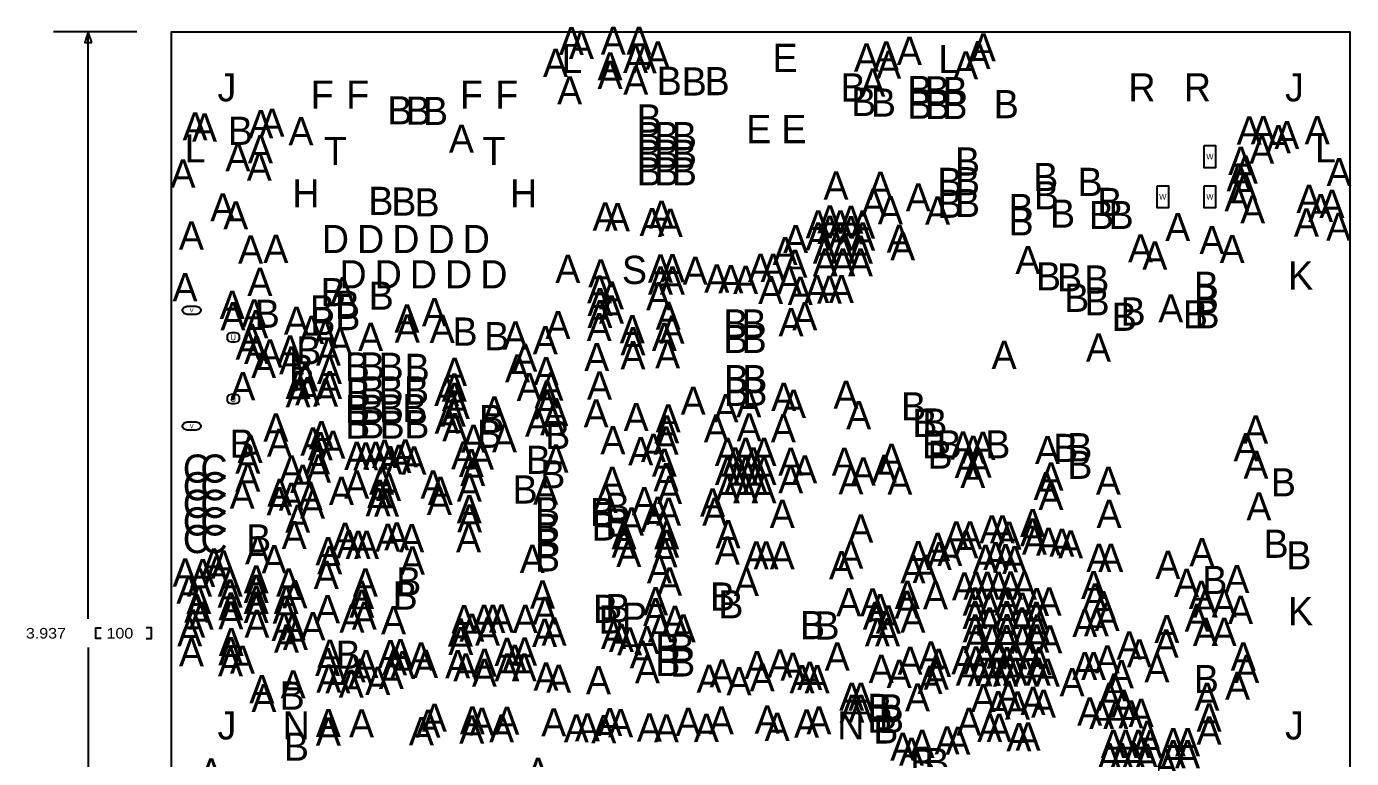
# Model space of a CAD drawing. Extents: x -467 to 397, y -239 to 349.
# Drawn here: x -18.4 to 77.1, y 32.4 to 85.2 of the extents above; entities that cross this region are included whole.
import ezdxf
from ezdxf.enums import TextEntityAlignment as Align

# ---------------------------------------------------------------- set-up
doc = ezdxf.new("R2010")
doc.units = 0
doc.layers.add('FAB', color=9, linetype='CONTINUOUS')

# ---------------------------------------------------------------- blocks, each defined once
blk = doc.blocks.new('FIGURE_OBLONG')
blk.add_lwpolyline([(-0.5, -0.125), (-0.5, 0.125), (-0.416, 0.375), (-0.25, 0.5), (0.25, 0.5), (0.416, 0.375), (0.5, 0.125), (0.5, -0.125), (0.416, -0.375), (0.25, -0.5), (-0.25, -0.5), (-0.416, -0.375)], close=True)
blk = doc.blocks.new('FIGURE_SQUARE')
blk.add_lwpolyline([(-0.5, -0.5), (-0.5, 0.5), (0.5, 0.5), (0.5, -0.5)], close=True)

msp = doc.modelspace()

# ---------------------------------------------------------------- linework, layer by layer
at = {"layer": 'FAB'}
for points in [[(-10.487406, 84.836), (-16.495522, 84.836)], [(-13.7414, 84.074), (-13.9954, 84.836), (-14.2494, 84.074), (-13.7414, 84.074)], [(-13.9954, 42.5069), (-13.9954, 84.836)], [(-13.0556, 41.0972), (-13.4366, 41.0972), (-13.4366, 41.8592), (-13.0556, 41.8592)], [(-9.8044, 41.0972), (-9.4234, 41.0972), (-9.4234, 41.8592), (-9.8044, 41.8592)], [(-13.9954, 40.4495), (-13.9954, -15.164054)]]:
    msp.add_lwpolyline(points, dxfattribs=at)
msp.add_lwpolyline([(-7.987284, -15.164054), (-7.987284, 84.836), (77.0128, 84.836), (77.0128, -15.164054)], close=True, dxfattribs=at)

# ---------------------------------------------------------------- block references
for name, p, xscale, yscale, rotation in [('FIGURE_SQUARE', (66.912744, 75.835764), 1.6002, 0.8128, 270), ('FIGURE_SQUARE', (63.5127, 72.935846), 1.6002, 0.8128, 270), ('FIGURE_SQUARE', (66.912744, 72.935846), 1.6002, 0.8128, 270), ('FIGURE_OBLONG', (-3.533394, 62.81166), 0.700024, 0.849884, 270), ('FIGURE_OBLONG', (-3.533394, 58.36158), 0.700024, 0.849884, 270), ('FIGURE_OBLONG', (-6.533388, 56.411622), 1.299972, 0.599948, 180)]:
    msp.add_blockref(name, p, dxfattribs=dict(at, xscale=xscale, yscale=yscale, rotation=rotation))
at = {"layer": 'FAB', "xscale": 1.299972, "yscale": 0.599948}
msp.add_blockref('FIGURE_OBLONG', (-6.533388, 64.761618), dxfattribs=at)

# ---------------------------------------------------------------- texts
at = {"layer": 'FAB'}
for s, height, p in [('A', 2.032, (20.8534, 84.1756)), ('A', 2.032, (23.876, 84.201508)), ('A', 2.032, (25.729692, 84.201508)), ('A', 2.032, (21.57857, 83.8962)), ('A', 2.032, (27.089354, 83.121754)), ('A', 2.032, (43.561, 83.1342)), ('A', 2.032, (45.2374, 83.4644)), ('A', 2.032, (50.1904, 83.1596)), ('A', 2.032, (50.5714, 83.7184)), ('A', 2.032, (19.7104, 82.6008)), ('L', 2.032, (20.895818, 82.8802)), ('A', 2.032, (23.6474, 82.3468)), ('A', 2.032, (25.480772, 82.875628)), ('A', 2.032, (26.1112, 82.8548)), ('E', 2.032, (36.2712, 82.9564)), ('A', 2.032, (42.1386, 82.9818)), ('A', 2.032, (43.749214, 82.463386)), ('L', 2.032, (48.073818, 82.8802)), ('A', 2.032, (49.29886, 82.423)), ('A', 2.032, (23.6474, 81.7372)), ('A', 2.032, (25.5016, 81.3308)), ('B', 2.032, (27.9146, 81.3054)), ('B', 2.032, (29.718, 81.2546)), ('B', 2.032, (31.369, 81.28)), ('A', 2.032, (42.595292, 81.177892)), ('J', 2.032, (-3.987292, 80.836008)), ('F', 2.032, (2.885186, 80.30591)), ('F', 2.032, (5.440172, 80.30591)), ('F', 2.032, (13.650214, 80.30591)), ('F', 2.032, (16.19504, 80.30591)), ('A', 2.032, (20.730718, 80.6196)), ('B', 2.032, (41.177718, 80.826864)), ('B', 2.032, (45.9994, 80.645)), ('B', 2.032, (47.244, 80.6196)), ('B', 2.032, (48.5394, 80.5688)), ('R', 2.032, (62.012576, 80.835754)), ('R', 2.032, (66.012822, 80.835754)), ('J', 2.032, (73.012554, 80.836008)), ('B', 2.032, (41.939718, 79.785464)), ('B', 2.032, (43.362118, 79.734664)), ('B', 2.032, (45.978318, 79.582264)), ('B', 2.032, (47.273718, 79.556864)), ('B', 2.032, (48.518318, 79.556864)), ('B', 2.032, (52.226718, 79.620364)), ('B', 2.032, (8.487918, 79.175864)), ('B', 2.032, (9.808718, 79.150464)), ('B', 2.032, (11.053318, 79.125064)), ('B', 2.032, (26.4668, 78.5876)), ('A', 2.032, (-6.28904, 78.01864)), ('A', 2.032, (-5.605272, 77.935328)), ('B', 2.032, (-3.0226, 77.6986)), ('A', 2.032, (-1.5494, 78.181708)), ('A', 2.032, (-0.7366, 78.2828)), ('A', 2.032, (1.350264, 77.6732)), ('E', 2.032, (34.370264, 77.821282)), ('E', 2.032, (36.910264, 77.821282)), ('A', 2.032, (69.7484, 77.724)), ('A', 2.032, (70.7644, 77.7494)), ('A', 2.032, (72.4662, 77.3938)), ('A', 2.032, (74.6506, 77.7494)), ('L', 2.032, (-6.282182, 76.432664)), ('A', 2.032, (12.924536, 77.135736)), ('B', 2.032, (26.4668, 77.3176)), ('B', 2.032, (27.7368, 77.3176)), ('B', 2.032, (29.0068, 77.3176)), ('A', 2.032, (71.852028, 77.093572)), ('L', 2.032, (75.251818, 76.432664)), ('A', 2.032, (-3.2004, 75.79741)), ('A', 2.032, (-1.5748, 76.3778)), ('T', 2.032, (3.835146, 76.245974)), ('T', 2.032, (15.265146, 76.245974)), ('B', 2.032, (26.4668, 76.0476)), ('B', 2.032, (27.7368, 76.0476)), ('B', 2.032, (29.0068, 76.0476)), ('B', 2.032, (49.4284, 75.4888)), ('A', 2.032, (69.138292, 75.5396)), ('A', 2.032, (70.655942, 76.334112)), ('A', 2.032, (-7.1628, 74.6252)), ('A', 2.032, (-1.65481, 75.11161)), ('B', 2.032, (26.4668, 74.7776)), ('B', 2.032, (27.7368, 74.7776)), ('B', 2.032, (29.0068, 74.7776)), ('W', 0.4064, (66.912744, 75.835764)), ('A', 2.032, (69.469, 74.9046)), ('A', 2.032, (76.2254, 74.7268)), ('A', 2.032, (39.944294, 73.752202)), ('A', 2.032, (43.1419, 73.736708)), ('B', 2.032, (48.1584, 74.0156)), ('B', 2.032, (49.4284, 74.0664)), ('B', 2.032, (55.0672, 74.3712)), ('B', 2.032, (58.2676, 74.0156)), ('A', 2.032, (69.0118, 74.3458)), ('A', 2.032, (69.4182, 73.7108)), ('H', 2.032, (1.701546, 73.195942)), ('B', 2.032, (7.116318, 72.648064)), ('B', 2.032, (8.767318, 72.597264)), ('H', 2.032, (17.405096, 73.195942)), ('A', 2.032, (45.8724, 72.898)), ('B', 2.032, (55.118, 73.0504)), ('A', 2.032, (68.8594, 72.898)), ('A', 2.032, (74.055732, 72.7964)), ('A', 2.032, (-4.2926, 72.1868)), ('B', 2.032, (10.443718, 72.546464)), ('A', 2.032, (27.3558, 71.6534)), ('A', 2.032, (42.6466, 72.517)), ('A', 2.032, (43.8658, 71.984108)), ('A', 2.032, (47.2694, 71.9582)), ('B', 2.032, (48.1584, 72.4408)), ('B', 2.032, (49.4284, 72.4916)), ('B', 2.032, (53.2892, 72.136)), ('B', 2.032, (56.2864, 71.7296)), ('B', 2.032, (59.084718, 71.632064)), ('B', 2.032, (59.694318, 72.571864)), ('B', 2.032, (60.507118, 71.632064)), ('W', 0.4064, (63.5127, 72.935846)), ('W', 0.4064, (66.912744, 72.935846)), ('A', 2.032, (70.0024, 72.033892)), ('A', 2.032, (74.9046, 72.136)), ('A', 2.032, (75.7174, 72.4408)), ('A', 2.032, (-3.3528, 71.6026)), ('A', 2.032, (23.2918, 71.5264)), ('A', 2.032, (24.1808, 71.4756)), ('A', 2.032, (26.67, 71.12)), ('A', 2.032, (27.9908, 71.0692)), ('A', 2.032, (38.65372, 70.959472)), ('A', 2.032, (39.497, 71.31812)), ('A', 2.032, (40.259, 70.951852)), ('A', 2.032, (41.021, 71.29272)), ('A', 2.032, (41.86936, 70.946772)), ('B', 2.032, (53.2892, 71.1708)), ('A', 2.032, (64.5922, 70.764654)), ('A', 2.032, (73.87336, 71.0946)), ('A', 2.032, (76.2, 70.7898)), ('A', 2.032, (-6.5532, 70.1548)), ('D', 2.032, (3.835146, 69.895974)), ('D', 2.032, (6.375146, 69.895974)), ('D', 2.032, (8.915146, 69.895974)), ('D', 2.032, (11.455146, 69.895974)), ('D', 2.032, (13.995146, 69.895974)), ('A', 2.032, (37.0332, 69.896736)), ('A', 2.032, (38.65372, 70.095872)), ('A', 2.032, (39.497, 70.5612)), ('A', 2.032, (40.259, 70.088252)), ('A', 2.032, (41.021, 70.5358)), ('A', 2.032, (41.86936, 70.083172)), ('A', 2.032, (44.5008, 69.926708)), ('A', 2.032, (67.056, 69.8246)), ('A', 2.032, (-2.281682, 69.143118)), ('A', 2.032, (-0.460756, 69.193156)), ('A', 2.032, (36.2712, 69.0372)), ('A', 2.032, (39.168578, 69.12991)), ('A', 2.032, (40.438578, 69.12991)), ('A', 2.032, (41.708578, 69.12991)), ('A', 2.032, (44.7548, 69.366892)), ('A', 2.032, (61.906658, 69.221858)), ('A', 2.032, (68.518786, 69.174614)), ('A', 2.032, (34.4932, 67.818)), ('A', 2.032, (35.4076, 67.818)), ('A', 2.032, (36.9824, 68.1228)), ('A', 2.032, (39.168578, 68.21551)), ('A', 2.032, (40.438578, 68.21551)), ('A', 2.032, (41.708578, 68.21551)), ('A', 2.032, (53.7845, 68.3895)), ('A', 2.032, (62.9412, 68.707)), ('D', 2.032, (5.105146, 67.355974)), ('D', 2.032, (7.645146, 67.355974)), ('D', 2.032, (10.185146, 67.355974)), ('D', 2.032, (12.725146, 67.355974)), ('D', 2.032, (15.265146, 67.355974)), ('A', 2.032, (20.5994, 67.7418)), ('A', 2.032, (22.974554, 67.423792)), ('S', 2.032, (25.404318, 67.672966)), ('A', 2.032, (27.2796, 67.7672)), ('A', 2.032, (27.2796, 66.9036)), ('A', 2.032, (28.1432, 67.7926)), ('A', 2.032, (28.1432, 66.9036)), ('A', 2.032, (29.788104, 67.6148)), ('A', 2.032, (31.3436, 67.056)), ('A', 2.032, (32.3596, 67.0052)), ('A', 2.032, (33.4264, 66.9544)), ('A', 2.032, (36.576, 66.929)), ('B', 2.032, (55.2704, 67.2084)), ('B', 2.032, (56.7944, 67.1322)), ('B', 2.032, (58.7502, 66.9798)), ('K', 2.032, (73.45426, 67.272916)), ('A', 2.032, (-7.0104, 66.421)), ('A', 2.032, (-1.610614, 66.812414)), ('B', 2.032, (3.683, 66.0654)), ('A', 2.032, (4.3688, 66.1416)), ('A', 2.032, (22.8854, 66.2686)), ('A', 2.032, (35.2298, 66.2178)), ('A', 2.032, (37.3634, 66.167)), ('A', 2.032, (38.5572, 66.294)), ('A', 2.032, (39.4716, 66.2432)), ('A', 2.032, (40.3352, 66.294)), ('B', 2.032, (66.653918, 66.526664)), ('A', 2.032, (-3.612642, 65.151)), ('B', 2.032, (4.703318, 65.155064)), ('B', 2.032, (7.141718, 65.815464)), ('A', 2.032, (22.915118, 65.358264)), ('A', 2.032, (23.749, 65.8368)), ('A', 2.032, (27.14879, 65.772792)), ('B', 2.032, (57.3024, 65.659)), ('B', 2.032, (58.7756, 65.405)), ('B', 2.032, (66.653918, 65.586864)), ('A', 2.032, (-3.556, 64.3382)), ('A', 2.032, (-2.027682, 64.5414)), ('B', 2.032, (-1.077722, 64.509904)), ('A', 2.032, (1.01981, 64.012064)), ('B', 2.032, (2.899918, 64.824864)), ('B', 2.032, (2.925318, 63.986664)), ('B', 2.032, (4.728718, 64.342264)), ('A', 2.032, (8.995918, 64.164464)), ('A', 2.032, (10.977118, 64.621664)), ('A', 2.032, (22.915118, 64.494664)), ('A', 2.032, (23.749, 64.8208)), ('A', 2.032, (27.8384, 64.367664)), ('A', 2.032, (37.6936, 64.3382)), ('B', 2.032, (60.735718, 64.291464)), ('B', 2.032, (61.370718, 64.672464)), ('A', 2.032, (64.092582, 64.897)), ('B', 2.032, (65.866518, 64.469264)), ('B', 2.032, (66.704718, 64.469264)), ('V', 0.299974, (-6.533388, 64.761618)), ('A', 2.032, (-1.900682, 63.758064)), ('A', 2.032, (2.113026, 63.351664)), ('A', 2.032, (3.103118, 63.021464)), ('A', 2.032, (9.021318, 63.453264)), ('A', 2.032, (11.535918, 63.427356)), ('B', 2.032, (13.182854, 63.224664)), ('A', 2.032, (19.8882, 63.7032)), ('A', 2.032, (22.86, 63.5508)), ('A', 2.032, (25.2476, 63.3984)), ('A', 2.032, (28.118054, 63.372746)), ('B', 2.032, (32.7152, 63.808864)), ('B', 2.032, (34.036, 63.808864)), ('A', 2.032, (36.703, 63.906908)), ('A', 2.032, (-2.45999, 62.227206)), ('A', 2.032, (-2.2098, 62.783212)), ('A', 2.032, (4.169918, 62.488064)), ('A', 2.032, (6.374384, 62.843664)), ('B', 2.032, (15.472918, 62.894464)), ('A', 2.032, (16.8148, 62.9412)), ('A', 2.032, (18.9738, 62.611)), ('A', 2.032, (25.2984, 62.5348)), ('A', 2.032, (27.559, 62.8396)), ('B', 2.032, (32.7152, 62.691264)), ('B', 2.032, (34.036, 62.691264)), ('A', 2.032, (58.8772, 62.0776)), ('U', 0.424942, (-3.533394, 62.81166)), ('A', 2.032, (-1.855724, 61.8998)), ('A', 2.032, (-0.889, 61.6458)), ('A', 2.032, (0.563118, 61.929264)), ('A', 2.032, (0.671322, 61.152532)), ('B', 2.032, (1.913382, 61.8744)), ('A', 2.032, (3.331718, 61.776864)), ('A', 2.032, (17.5006, 61.341)), ('A', 2.032, (22.686518, 61.391546)), ('A', 2.032, (25.2984, 61.5188)), ('A', 2.032, (27.8003, 61.5823)), ('A', 2.032, (52.07, 61.5442)), ('A', 2.032, (-1.337818, 60.8838)), ('B', 2.032, (1.394206, 60.547504)), ('A', 2.032, (3.407918, 60.456064)), ('B', 2.032, (5.414518, 60.710064)), ('B', 2.032, (6.506718, 60.710064)), ('B', 2.032, (7.852918, 60.684664)), ('B', 2.032, (9.732518, 60.608464)), ('A', 2.032, (12.424918, 60.329064)), ('A', 2.032, (16.9672, 60.579)), ('A', 2.032, (19.029172, 60.380372)), ('A', 2.032, (-2.8448, 59.286648)), ('A', 2.032, (1.140714, 59.381136)), ('A', 2.032, (1.677162, 59.922664)), ('A', 2.032, (3.419856, 59.377326)), ('A', 2.032, (12.40917, 59.195716)), ('A', 2.032, (17.809718, 59.2328)), ('A', 2.032, (19.384518, 59.262264)), ('A', 2.032, (22.8854, 59.338464)), ('B', 2.032, (32.766, 59.795664)), ('B', 2.032, (34.0868, 59.795664)), ('A', 2.032, (1.140714, 58.771536)), ('A', 2.032, (1.8288, 58.928)), ('A', 2.032, (3.129026, 58.830464)), ('B', 2.032, (5.484368, 58.783982)), ('B', 2.032, (6.50494, 58.9915)), ('B', 2.032, (7.852918, 58.982864)), ('B', 2.032, (9.681718, 58.982864)), ('A', 2.032, (11.862054, 58.8772)), ('A', 2.032, (12.424918, 58.525664)), ('A', 2.032, (19.092418, 58.697368)), ('A', 2.032, (29.6418, 58.2422)), ('B', 2.032, (32.766, 58.881264)), ('B', 2.032, (34.0868, 58.881264)), ('A', 2.032, (36.1696, 58.5216)), ('A', 2.032, (40.661336, 58.674)), ('U', 0.424942, (-3.533394, 58.36158)), ('B', 2.032, (5.433568, 57.640982)), ('B', 2.032, (6.449568, 57.666382)), ('B', 2.032, (7.878318, 57.687464)), ('B', 2.032, (9.5504, 57.712864)), ('A', 2.032, (12.343384, 57.37733)), ('A', 2.032, (12.62634, 57.9501)), ('A', 2.032, (15.295118, 57.535064)), ('A', 2.032, (19.105118, 57.916064)), ('A', 2.032, (19.7358, 57.4294)), ('A', 2.032, (22.63775, 57.3278)), ('A', 2.032, (32.004, 57.7088)), ('A', 2.032, (33.65246, 58.06694)), ('A', 2.032, (36.8808, 58.0136)), ('B', 2.032, (45.5422, 57.8358)), ('B', 2.032, (5.439918, 56.519064)), ('B', 2.032, (6.455918, 56.544464)), ('B', 2.032, (7.929118, 56.519064)), ('B', 2.032, (9.707118, 56.544464)), ('A', 2.032, (11.888978, 56.877204)), ('A', 2.032, (12.446, 56.3372)), ('B', 2.032, (15.091918, 56.925464)), ('A', 2.032, (18.415, 56.6674)), ('A', 2.032, (19.5072, 56.769)), ('A', 2.032, (25.527, 57.069736)), ('A', 2.032, (27.8384, 56.9722)), ('A', 2.032, (41.5798, 57.2008)), ('B', 2.032, (46.355, 56.642)), ('B', 2.032, (47.0662, 56.6674)), ('V', 0.299974, (-6.533388, 56.411622)), ('A', 2.032, (-0.461518, 56.307228)), ('A', 2.032, (2.824226, 55.756556)), ('A', 2.032, (13.7922, 55.50281)), ('B', 2.032, (14.939518, 55.858664)), ('A', 2.032, (16.031718, 55.527956)), ('B', 2.032, (19.86915, 55.772812)), ('A', 2.032, (23.8506, 55.3974)), ('A', 2.032, (27.686, 55.372762)), ('A', 2.032, (27.7368, 56.172862)), ('A', 2.032, (31.307532, 56.250332)), ('A', 2.032, (33.676336, 56.3245)), ('A', 2.032, (36.1442, 56.261)), ('A', 2.032, (70.214998, 56.168544)), ('B', 2.032, (-2.8956, 55.147464)), ('A', 2.032, (-2.318766, 54.776116)), ('A', 2.032, (-0.2032, 55.2196)), ('A', 2.032, (2.2098, 55.2958)), ('A', 2.032, (2.7432, 54.9656)), ('A', 2.032, (3.6576, 55.0672)), ('A', 2.032, (8.874252, 54.45125)), ('A', 2.032, (25.8572, 54.61)), ('A', 2.032, (26.7716, 54.8386)), ('A', 2.032, (32.1056, 54.5592)), ('A', 2.032, (33.4264, 54.5592)), ('A', 2.032, (34.7472, 54.5592)), ('B', 2.032, (47.0408, 55.0926)), ('B', 2.032, (48.1076, 55.0926)), ('A', 2.032, (49.10328, 55.00878)), ('A', 2.032, (49.8348, 54.7116)), ('A', 2.032, (50.5333, 54.99354)), ('B', 2.032, (51.6128, 55.0926)), ('A', 2.032, (55.1942, 54.6862)), ('B', 2.032, (56.515, 54.8386)), ('B', 2.032, (57.531, 54.8894)), ('A', 2.032, (69.5198, 54.898544)), ('A', 2.032, (-2.484374, 54.0004)), ('A', 2.032, (2.544318, 53.953664)), ('A', 2.032, (5.374386, 54.273196)), ('A', 2.032, (6.024118, 54.233064)), ('A', 2.032, (6.735318, 54.284372)), ('A', 2.032, (7.374382, 54.410864)), ('A', 2.032, (7.777226, 53.953156)), ('A', 2.032, (8.410702, 54.05501)), ('A', 2.032, (9.503918, 53.928264)), ('A', 2.032, (13.081508, 54.305454)), ('A', 2.032, (13.6398, 53.7464)), ('A', 2.032, (14.3764, 54.2798)), ('B', 2.032, (18.470118, 53.979064)), ('A', 2.032, (19.742658, 54.0766)), ('A', 2.032, (27.559, 53.772816)), ('A', 2.032, (32.66694, 53.85308)), ('A', 2.032, (33.98774, 53.85308)), ('A', 2.032, (36.6776, 53.848)), ('A', 2.032, (40.5384, 53.848)), ('A', 2.032, (43.942, 54.1274)), ('B', 2.032, (47.4472, 54.356)), ('A', 2.032, (49.403, 53.6956)), ('A', 2.032, (50.2666, 53.721)), ('B', 2.032, (57.531, 53.6194)), ('A', 2.032, (70.235318, 53.628544)), ('C', 2.032, (-6.194044, 53.348382)), ('C', 2.032, (-4.924044, 53.348382)), ('A', 2.032, (-2.484374, 52.708556)), ('A', 2.032, (0.660654, 53.2892)), ('A', 2.032, (1.4732, 52.6034)), ('A', 2.032, (2.618994, 53.348382)), ('A', 2.032, (13.7414, 53.1114)), ('B', 2.032, (19.511518, 52.937664)), ('A', 2.032, (27.686, 52.7304)), ('A', 2.032, (32.1056, 53.1876)), ('A', 2.032, (32.78632, 52.52974)), ('A', 2.032, (33.4264, 53.1876)), ('A', 2.032, (34.10712, 52.52974)), ('A', 2.032, (34.7472, 53.1876)), ('A', 2.032, (36.6776, 52.578)), ('A', 2.032, (37.6936, 53.2892)), ('A', 2.032, (41.91, 53.1368)), ('A', 2.032, (43.434, 53.34)), ('A', 2.032, (49.8094, 52.959)), ('A', 2.032, (55.4482, 52.7812)), ('C', 2.032, (-6.194044, 52.078382)), ('C', 2.032, (-4.924044, 52.078382)), ('A', 2.032, (-0.1778, 51.6128)), ('A', 2.032, (4.267454, 51.749452)), ('A', 2.032, (5.367782, 52.201064)), ('A', 2.032, (7.167118, 52.480464)), ('A', 2.032, (7.675626, 52.023772)), ('A', 2.032, (10.875518, 52.201572)), ('A', 2.032, (11.4046, 51.7398)), ('A', 2.032, (13.49375, 51.98745)), ('B', 2.032, (17.517618, 51.8414)), ('A', 2.032, (19.003518, 51.77282)), ('A', 2.032, (23.7998, 52.4764)), ('A', 2.032, (27.94, 51.816)), ('A', 2.032, (32.1056, 51.8668)), ('A', 2.032, (33.4264, 51.8668)), ('A', 2.032, (34.7472, 51.8668)), ('A', 2.032, (41.021, 52.5018)), ('A', 2.032, (44.5516, 52.4764)), ('A', 2.032, (55.0926, 52.0954)), ('A', 2.032, (59.5884, 52.4764)), ('B', 2.032, (72.211438, 52.358544)), ('C', 2.032, (-6.194044, 50.808382)), ('C', 2.032, (-4.924044, 50.808382)), ('A', 2.032, (-2.891282, 51.464464)), ('A', 2.032, (-0.224282, 51.0032)), ('A', 2.032, (0.651256, 51.320954)), ('A', 2.032, (2.006854, 51.3842)), ('A', 2.032, (2.18821, 50.752756)), ('A', 2.032, (6.913118, 50.931064)), ('A', 2.032, (7.032752, 51.52898)), ('A', 2.032, (7.529068, 50.905664)), ('A', 2.032, (11.3284, 51.0286)), ('A', 2.032, (23.2918, 51.1556)), ('B', 2.032, (24.1808, 50.5968)), ('A', 2.032, (26.1112, 51.0032)), ('A', 2.032, (31.0388, 50.9016)), ('A', 2.032, (55.4482, 51.3842)), ('A', 2.032, (70.445376, 50.6222)), ('A', 2.032, (1.1176, 49.7332)), ('A', 2.032, (13.4874, 50.419)), ('A', 2.032, (13.517118, 49.7586)), ('B', 2.032, (19.130518, 50.270664)), ('B', 2.032, (23.092918, 50.219864)), ('A', 2.032, (26.748486, 49.784762)), ('A', 2.032, (27.080718, 50.296064)), ('A', 2.032, (27.868118, 50.245264)), ('A', 2.032, (31.1912, 50.237136)), ('A', 2.032, (36.068, 50.0888)), ('A', 2.032, (59.6392, 50.0888)), ('C', 2.032, (-6.194044, 49.538382)), ('C', 2.032, (-4.924044, 49.538382)), ('B', 2.032, (19.130518, 49.076864)), ('B', 2.032, (23.2156, 49.1744)), ('B', 2.032, (24.2062, 49.4538)), ('A', 2.032, (25.192482, 49.53)), ('A', 2.032, (41.7322, 49.022)), ('A', 2.032, (51.181, 48.966628)), ('A', 2.032, (51.943, 48.966628)), ('A', 2.032, (54.120288, 48.753268)), ('A', 2.032, (54.122828, 49.4284)), ('C', 2.032, (-6.194044, 48.268382)), ('C', 2.032, (-4.924044, 48.268382)), ('B', 2.032, (-1.7018, 48.3108)), ('A', 2.032, (0.8636, 48.5648)), ('A', 2.032, (4.526788, 48.443134)), ('A', 2.032, (4.797552, 47.89678)), ('A', 2.032, (5.472938, 47.84852)), ('A', 2.032, (6.082538, 47.84852)), ('A', 2.032, (7.611618, 48.365664)), ('A', 2.032, (8.259318, 48.467264)), ('A', 2.032, (9.338818, 48.337978)), ('A', 2.032, (13.440918, 48.3362)), ('B', 2.032, (19.155918, 47.984664)), ('A', 2.032, (24.649938, 48.543464)), ('A', 2.032, (24.649938, 47.933864)), ('A', 2.032, (27.733498, 48.543464)), ('A', 2.032, (27.733498, 47.933864)), ('A', 2.032, (32.1564, 48.6156)), ('A', 2.032, (48.6156, 48.534828)), ('A', 2.032, (49.3141, 47.8917)), ('A', 2.032, (49.6062, 48.534828)), ('A', 2.032, (52.4256, 48.514)), ('A', 2.032, (54.2544, 48.1584)), ('A', 2.032, (55.2704, 48.0822)), ('A', 2.032, (56.2356, 48.006)), ('A', 2.032, (56.8706, 47.883064)), ('B', 2.032, (71.683118, 47.92853)), ('A', 2.032, (-1.778, 47.4726)), ('A', 2.032, (-0.5842, 46.8122)), ('A', 2.032, (3.302, 47.400464)), ('A', 2.032, (18.034, 46.8376)), ('B', 2.032, (19.130518, 46.943264)), ('A', 2.032, (24.997918, 47.273464)), ('A', 2.032, (27.6098, 47.244)), ('A', 2.032, (32.1056, 47.4472)), ('A', 2.032, (34.1884, 47.0916)), ('A', 2.032, (34.8996, 47.0916)), ('A', 2.032, (36.068, 47.0916)), ('A', 2.032, (41.016936, 47.1424)), ('A', 2.032, (45.8724, 47.117)), ('A', 2.032, (47.2694, 47.7012)), ('A', 2.032, (47.392844, 47.048674)), ('A', 2.032, (48.154336, 47.337218)), ('A', 2.032, (50.7238, 46.8376)), ('A', 2.032, (51.4604, 47.0408)), ('A', 2.032, (52.1716, 46.8884)), ('A', 2.032, (58.9026, 46.9138)), ('A', 2.032, (59.7662, 46.9138)), ('A', 2.032, (66.336164, 47.3202)), ('B', 2.032, (73.334118, 47.095664)), ('A', 2.032, (-7.006082, 45.850556)), ('A', 2.032, (-5.73532, 45.824902)), ('A', 2.032, (-4.930394, 46.584616)), ('A', 2.032, (-4.745482, 46.003464)), ('A', 2.032, (-4.237482, 46.435518)), ('A', 2.032, (3.429, 46.740064)), ('A', 2.032, (9.389618, 46.721014)), ('A', 2.032, (27.2034, 46.101)), ('A', 2.032, (40.33774, 46.3804)), ('A', 2.032, (45.4914, 46.101)), ('A', 2.032, (46.3804, 46.1264)), ('A', 2.032, (52.832, 46.7614)), ('A', 2.032, (63.881, 46.4058)), ('A', 2.032, (-5.964682, 45.139864)), ('A', 2.032, (-3.754882, 45.139864)), ('A', 2.032, (-1.8796, 45.3644)), ('A', 2.032, (0.461518, 45.139864)), ('A', 2.032, (3.175, 45.6946)), ('A', 2.032, (5.9944, 45.1358)), ('B', 2.032, (9.122918, 45.219874)), ('A', 2.032, (27.94, 45.212)), ('A', 2.032, (33.4772, 45.1866)), ('A', 2.032, (50.033936, 44.911264)), ('A', 2.032, (50.8508, 44.9072)), ('A', 2.032, (51.6636, 44.9072)), ('A', 2.032, (52.533804, 44.913804)), ('A', 2.032, (53.533802, 44.921932)), ('A', 2.032, (58.5216, 44.958)), ('A', 2.032, (65.2272, 45.1104)), ('B', 2.032, (67.263518, 45.317664)), ('A', 2.032, (68.8594, 45.3898)), ('A', 2.032, (-6.731, 44.6278)), ('A', 2.032, (-3.7592, 44.3484)), ('A', 2.032, (-1.8796, 44.6786)), ('A', 2.032, (0.918718, 44.2976)), ('A', 2.032, (5.719318, 44.2468)), ('B', 2.032, (8.8646, 44.196)), ('A', 2.032, (18.7706, 44.2722)), ('B', 2.032, (31.754318, 44.123864)), ('A', 2.032, (45.085, 44.2468)), ('A', 2.032, (47.117, 44.2214)), ('A', 2.032, (49.1998, 44.8564)), ('A', 2.032, (58.6232, 44.069508)), ('A', 2.032, (66.294, 44.250864)), ('A', 2.032, (-6.167882, 43.260264)), ('A', 2.032, (-6.015482, 43.869864)), ('A', 2.032, (-3.7084, 43.412664)), ('A', 2.032, (-1.8796, 43.8912)), ('A', 2.032, (-1.8796, 43.2308)), ('A', 2.032, (0.2032, 43.18)), ('A', 2.032, (0.283718, 43.869864)), ('A', 2.032, (3.264408, 43.218354)), ('A', 2.032, (5.7404, 43.6118)), ('A', 2.032, (18.9484, 43.1038)), ('B', 2.032, (23.321518, 43.234864)), ('B', 2.032, (24.210518, 43.285664)), ('A', 2.032, (26.928318, 43.7896)), ('A', 2.032, (26.928318, 43.006264)), ('B', 2.032, (32.363918, 43.565064)), ('A', 2.032, (40.86352, 43.7134)), ('A', 2.032, (42.57802, 43.70832)), ('A', 2.032, (43.1292, 43.2816)), ('A', 2.032, (45.0596, 43.5356)), ('A', 2.032, (49.98212, 43.77182)), ('A', 2.032, (51.03876, 43.37558)), ('A', 2.032, (52.28336, 43.78198)), ('A', 2.032, (53.37556, 43.37558)), ('A', 2.032, (54.41696, 43.73118)), ('A', 2.032, (55.31612, 43.76674)), ('A', 2.032, (59.2074, 43.509692)), ('A', 2.032, (66.58864, 43.6118)), ('A', 2.032, (67.945254, 43.6372)), ('A', 2.032, (69.1261, 43.1673)), ('K', 2.032, (73.45426, 43.072812)), ('A', 2.032, (-6.4516, 42.175176)), ('A', 2.032, (-5.842508, 42.744644)), ('A', 2.032, (-3.7084, 42.7736)), ('A', 2.032, (-1.8288, 42.164)), ('A', 2.032, (5.0292, 42.545)), ('A', 2.032, (5.9182, 42.7482)), ('A', 2.032, (8.029448, 42.418)), ('A', 2.032, (13.110718, 42.4942)), ('A', 2.032, (14.5542, 42.5196)), ('A', 2.032, (15.1892, 42.5196)), ('A', 2.032, (15.814294, 42.535094)), ('A', 2.032, (17.526, 42.5196)), ('B', 2.032, (23.727918, 42.472864)), ('P', 2.032, (25.404318, 42.672762)), ('A', 2.032, (28.321, 42.4434)), ('B', 2.032, (38.2524, 42.0624)), ('B', 2.032, (39.2938, 42.037)), ('A', 2.032, (42.7736, 42.7482)), ('A', 2.032, (43.7134, 42.4688)), ('A', 2.032, (45.4914, 42.545)), ('A', 2.032, (49.97196, 42.79138)), ('A', 2.032, (51.01844, 42.32656)), ('A', 2.032, (52.25796, 42.79138)), ('A', 2.032, (53.35524, 42.32656)), ('A', 2.032, (54.39156, 42.74058)), ('A', 2.032, (57.8866, 42.2148)), ('A', 2.032, (58.7248, 42.2656)), ('A', 2.032, (59.4995, 42.6593)), ('A', 2.032, (65.9892, 42.599864)), ('A', 2.032, (-6.676136, 41.546018)), ('A', 2.032, (0.127762, 41.938194)), ('A', 2.032, (0.3048, 41.0972)), ('A', 2.032, (0.7874, 41.9862)), ('A', 2.032, (0.94996, 41.292526)), ('A', 2.032, (2.2098, 41.9862)), ('A', 2.032, (12.849352, 41.531794)), ('A', 2.032, (13.678662, 41.879774)), ('A', 2.032, (14.8082, 41.6052)), ('A', 2.032, (18.923, 41.511982)), ('A', 2.032, (19.6088, 41.6052)), ('A', 2.032, (23.895812, 41.369234)), ('A', 2.032, (24.462994, 41.145206)), ('A', 2.032, (27.2796, 41.8338)), ('A', 2.032, (28.9306, 41.8338)), ('A', 2.032, (42.926, 41.5544)), ('A', 2.032, (43.6626, 41.5544)), ('A', 2.032, (49.97958, 41.82618)), ('A', 2.032, (50.05578, 41.07942)), ('A', 2.032, (51.2064, 41.0464)), ('A', 2.032, (52.25542, 41.05402)), ('A', 2.032, (52.276248, 41.855644)), ('A', 2.032, (54.4322, 41.09466)), ('A', 2.032, (54.44998, 41.82618)), ('A', 2.032, (55.372, 41.037002)), ('A', 2.032, (63.8048, 41.783)), ('A', 2.032, (66.58864, 41.5798)), ('A', 2.032, (67.938396, 41.5798)), ('A', 2.032, (-6.54939, 40.1066)), ('A', 2.032, (-3.7084, 40.1828)), ('A', 2.032, (-3.678682, 40.847264)), ('A', 2.032, (12.88161, 40.922956)), ('A', 2.032, (16.209518, 40.136064)), ('A', 2.032, (17.479518, 40.161464)), ('A', 2.032, (25.055322, 40.89654)), ('A', 2.032, (26.29916, 40.98544)), ('B', 2.032, (27.817318, 40.440864)), ('B', 2.032, (28.8544, 40.4368)), ('A', 2.032, (53.40604, 41.021)), ('A', 2.032, (61.087, 40.5892)), ('A', 2.032, (63.754, 40.7416)), ('A', 2.032, (-3.7338, 39.3954)), ('A', 2.032, (-2.8702, 39.5732)), ('A', 2.032, (3.26898, 39.40302)), ('A', 2.032, (3.433318, 40.009064)), ('B', 2.032, (4.754118, 39.932864)), ('A', 2.032, (6.03885, 39.265098)), ('A', 2.032, (7.7978, 39.9796)), ('A', 2.032, (8.108188, 39.451788)), ('A', 2.032, (8.525256, 40.046402)), ('A', 2.032, (8.6868, 39.1922)), ('A', 2.032, (10.011918, 39.805864)), ('A', 2.032, (10.342118, 39.272464)), ('A', 2.032, (12.653518, 39.242746)), ('A', 2.032, (14.583918, 39.352728)), ('A', 2.032, (16.768318, 39.628064)), ('A', 2.032, (25.9588, 39.9542)), ('B', 2.032, (27.817318, 39.399464)), ('B', 2.032, (28.884118, 39.374064)), ('A', 2.032, (34.2392, 39.1922)), ('A', 2.032, (35.894518, 39.297864)), ('A', 2.032, (40.0304, 39.8018)), ('A', 2.032, (45.2882, 39.497)), ('A', 2.032, (46.7868, 39.878)), ('A', 2.032, (47.3456, 39.343076)), ('A', 2.032, (49.163732, 39.537132)), ('A', 2.032, (50.03546, 39.51986)), ('A', 2.032, (50.65268, 39.92372)), ('A', 2.032, (51.7017, 39.93134)), ('A', 2.032, (52.27066, 39.46906)), ('A', 2.032, (52.85232, 39.89832)), ('A', 2.032, (53.96992, 39.8907)), ('A', 2.032, (54.5973, 39.47414)), ('A', 2.032, (59.5122, 39.5986)), ('A', 2.032, (61.8236, 40.0304)), ('A', 2.032, (69.3166, 39.8018)), ('A', 2.032, (3.357118, 38.209982)), ('A', 2.032, (4.012946, 38.171628)), ('A', 2.032, (5.116322, 38.951408)), ('A', 2.032, (5.693918, 38.637464)), ('A', 2.032, (7.867142, 38.470586)), ('A', 2.032, (13.236956, 39.019226)), ('A', 2.032, (14.580362, 38.631114)), ('A', 2.032, (16.209518, 39.018464)), ('A', 2.032, (17.454118, 39.018464)), ('A', 2.032, (19.0246, 38.354)), ('A', 2.032, (19.939, 38.2016)), ('A', 2.032, (26.3398, 38.8874)), ('A', 2.032, (30.7848, 38.2016)), ('A', 2.032, (31.7246, 38.5826)), ('A', 2.032, (34.6202, 38.3032)), ('A', 2.032, (36.830254, 39.0652)), ('A', 2.032, (37.4904, 38.171628)), ('A', 2.032, (38.0492, 38.4048)), ('A', 2.032, (38.5826, 38.171628)), ('A', 2.032, (43.2054, 38.9128)), ('A', 2.032, (44.5008, 38.5572)), ('A', 2.032, (47.17796, 38.437312)), ('A', 2.032, (49.4792, 38.7096)), ('A', 2.032, (50.324512, 38.657784)), ('A', 2.032, (50.933604, 38.687756)), ('A', 2.032, (51.542188, 38.652196)), ('A', 2.032, (52.1716, 38.652196)), ('A', 2.032, (52.8828, 38.7096)), ('A', 2.032, (53.6448, 38.6588)), ('A', 2.032, (54.534308, 38.7096)), ('A', 2.032, (55.1942, 38.6334)), ('A', 2.032, (57.8866, 39.116)), ('A', 2.032, (58.5216, 39.116)), ('A', 2.032, (60.5282, 38.5318)), ('A', 2.032, (63.0936, 38.9636)), ('B', 2.032, (66.653918, 38.180264)), ('A', 2.032, (69.5706, 38.9128)), ('A', 2.032, (-1.4732, 37.4396)), ('A', 2.032, (0.786638, 37.794438)), ('A', 2.032, (4.977638, 37.846762)), ('A', 2.032, (6.88848, 38.053264)), ('A', 2.032, (22.8092, 38.1)), ('A', 2.032, (32.948118, 38.027864)), ('A', 2.032, (46.723046, 38.112446)), ('A', 2.032, (56.9722, 37.9476)), ('A', 2.032, (60.0202, 37.5793)), ('A', 2.032, (68.9102, 37.6936)), ('A', 2.032, (-1.3208, 36.8046)), ('B', 2.032, (0.710692, 36.982908)), ('A', 2.032, (41.0718, 36.9062)), ('A', 2.032, (41.736518, 36.9062)), ('A', 2.032, (45.8216, 36.8554)), ('A', 2.032, (50.5714, 36.80587)), ('A', 2.032, (51.6382, 36.2966)), ('A', 2.032, (52.3748, 37.0332)), ('A', 2.032, (53.0352, 36.2712)), ('A', 2.032, (54.1528, 36.6014)), ('A', 2.032, (54.912768, 36.3982)), ('A', 2.032, (59.6646, 36.9062)), ('A', 2.032, (60.6806, 36.3982)), ('A', 2.032, (66.7004, 36.9062)), ('A', 2.032, (10.977118, 35.386264)), ('A', 2.032, (41.0972, 36.0426)), ('A', 2.032, (41.736518, 36.0426)), ('B', 2.032, (43.1038, 36.0934)), ('B', 2.032, (43.1038, 35.3314)), ('B', 2.032, (43.9166, 36.068)), ('B', 2.032, (43.942, 35.306)), ('A', 2.032, (58.2422, 35.8394)), ('A', 2.032, (59.1058, 35.5854)), ('A', 2.032, (60.1218, 35.5854)), ('A', 2.032, (61.214, 35.6362)), ('A', 2.032, (61.9506, 35.7378)), ('A', 2.032, (66.8528, 35.4076)), ('J', 2.032, (-3.987292, 34.8361)), ('N', 2.032, (1.012952, 34.8361)), ('A', 2.032, (3.3274, 35.006026)), ('A', 2.032, (3.3274, 34.396426)), ('A', 2.032, (5.722112, 34.982658)), ('A', 2.032, (10.037318, 34.421572)), ('A', 2.032, (10.519918, 34.954464)), ('A', 2.032, (13.669264, 34.544)), ('A', 2.032, (13.709904, 35.199828)), ('A', 2.032, (14.4018, 35.1028)), ('A', 2.032, (15.8242, 34.6202)), ('A', 2.032, (16.2052, 35.179)), ('A', 2.032, (19.5834, 35.052)), ('A', 2.032, (21.213318, 34.624264)), ('A', 2.032, (22.01291, 34.6964)), ('A', 2.032, (23.194518, 34.560764)), ('A', 2.032, (23.626318, 35.0774)), ('A', 2.032, (24.4094, 35.0012)), ('A', 2.032, (26.4795, 34.6837)), ('A', 2.032, (27.7114, 34.6202)), ('A', 2.032, (29.277564, 35.094418)), ('A', 2.032, (30.59557, 34.65957)), ('A', 2.032, (31.678118, 35.199828)), ('A', 2.032, (34.9758, 35.2552)), ('A', 2.032, (35.6997, 34.7345)), ('A', 2.032, (37.819838, 34.967164)), ('A', 2.032, (38.7096, 35.195764)), ('N', 2.032, (41.012872, 34.8361)), ('B', 2.032, (43.5356, 34.544)), ('A', 2.032, (49.53, 35.1028)), ('A', 2.032, (51.0286, 34.654236)), ('A', 2.032, (51.7144, 34.6583)), ('A', 2.032, (66.8528, 34.4678)), ('J', 2.032, (73.012554, 34.8361)), ('A', 2.032, (46.1518, 33.5026)), ('A', 2.032, (47.9552, 33.7566)), ('A', 2.032, (48.7426, 33.7312)), ('A', 2.032, (53.1368, 33.9852)), ('A', 2.032, (53.7972, 34.036)), ('A', 2.032, (59.944, 33.5026)), ('A', 2.032, (60.833, 33.5026)), ('A', 2.032, (61.7474, 33.5026)), ('A', 2.032, (62.4078, 34.163)), ('A', 2.032, (62.611, 33.4772)), ('A', 2.032, (64.262, 33.6296)), ('A', 2.032, (65.3034, 33.6296)), ('B', 2.032, (1.020318, 33.303464)), ('A', 2.032, (44.7548, 33.2994)), ('A', 2.032, (45.3898, 32.9438)), ('A', 2.032, (59.6646, 32.5374)), ('A', 2.032, (60.5536, 32.5374)), ('A', 2.032, (61.4172, 32.5374)), ('A', 2.032, (62.357, 32.512)), ('A', 2.032, (64.262, 32.766)), ('A', 2.032, (65.3034, 32.766)), ('A', 2.032, (18.447004, 31.482284)), ('B', 2.032, (46.2026, 32.1564)), ('B', 2.032, (47.2186, 32.1818)), ('A', 2.032, (63.7286, 32.1056)), ('A', 2.032, (-5.1308, 31.4452))]:
    msp.add_text(s, height=height, dxfattribs=at).set_placement(p, align=Align.MIDDLE_CENTER)
at = {"layer": 'FAB', "width": 1.133333}
for s, p in [('3.937', (-18.4912, 41.0972)), ('100', (-12.6746, 41.0972))]:
    msp.add_text(s, height=0.762, dxfattribs=at).set_placement(p)

doc.saveas('drawing.dxf')
